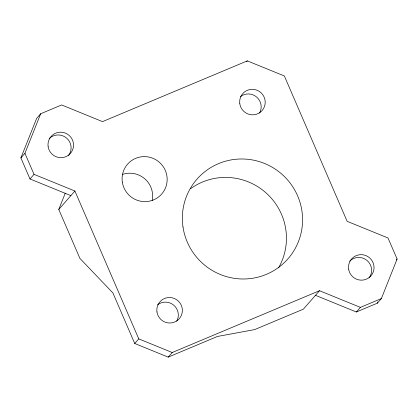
<?xml version="1.0" encoding="UTF-8"?>
<svg xmlns="http://www.w3.org/2000/svg" width="418" height="418" viewBox="0 0 418 418"><rect width="100%" height="100%" fill="white"/><g stroke="black" fill="none" stroke-linecap="round" stroke-linejoin="round"><path stroke-width="0.63" d="M70.872 195.629L29.991 178.967L20.9 157.915L36.638 118.367L40.671 113.759L61.639 104.96L102.52 121.622L247.304 60.876L284.36 75.977L347.128 221.321L388.008 237.983L397.1 259.029L381.362 298.583L377.329 303.191L356.361 311.985L315.48 295.322M20.9 157.915L24.934 153.312L40.671 113.759M381.362 298.583L360.394 307.376L319.514 290.714L303.379 309.148L254.63 329.603L217.459 336.453L168.188 357.124L134.727 343.486L112.902 292.945L79.906 258.392L58.771 209.449L65.255 193.158M377.329 303.191L377.804 301.989M29.991 178.967L34.025 174.358L24.934 153.312M58.771 209.449L74.906 191.021L34.025 174.358M246.5 61.796L247.304 60.876M134.727 343.486L138.76 338.878L74.906 191.021M168.188 357.124L172.221 352.515L319.514 290.714M396.295 259.954L397.1 259.029M356.361 311.985L360.394 307.376M138.76 338.878L172.221 352.515M190.509 188.764A60.464 59.664 41.2 0 1 266.214 193.043A60.464 59.664 41.2 0 1 278.56 267.828M122.349 174.468A22.671 22.373 41.2 0 1 144.811 178.836A22.671 22.373 41.2 0 1 152.189 200.494M157.617 304.779A12.848 12.676 41.2 0 1 176.725 321.212M240.465 96.595A12.848 12.676 41.2 0 1 259.573 113.027M349.678 261.187A12.848 12.676 41.2 0 1 367.119 260.56A12.848 12.676 41.2 0 1 369.115 277.907M49.157 138.703A12.848 12.676 41.2 0 1 66.603 138.081A12.848 12.676 41.2 0 1 68.599 155.423M183 227.011A60.464 59.664 41.2 0 0 279.841 266.48A60.464 59.664 41.2 0 0 264.557 163.475A60.464 59.664 41.2 0 0 183 227.011M122.322 182.117A22.671 22.373 41.2 0 0 158.636 196.92A22.671 22.373 41.2 0 0 152.91 158.291A22.671 22.373 41.2 0 0 122.322 182.117M156.959 311.969A12.848 12.676 41.2 0 0 177.535 320.355A12.848 12.676 41.2 0 0 174.29 298.468A12.848 12.676 41.2 0 0 156.959 311.969M239.801 103.784A12.848 12.676 41.2 0 0 260.383 112.17A12.848 12.676 41.2 0 0 257.133 90.283A12.848 12.676 41.2 0 0 239.801 103.784M348.638 269.119A12.848 12.676 41.2 0 0 369.219 277.505A12.848 12.676 41.2 0 0 365.969 255.617A12.848 12.676 41.2 0 0 348.638 269.119M48.122 146.634A12.848 12.676 41.2 0 0 68.698 155.021A12.848 12.676 41.2 0 0 65.454 133.133A12.848 12.676 41.2 0 0 48.122 146.634"/></g></svg>
